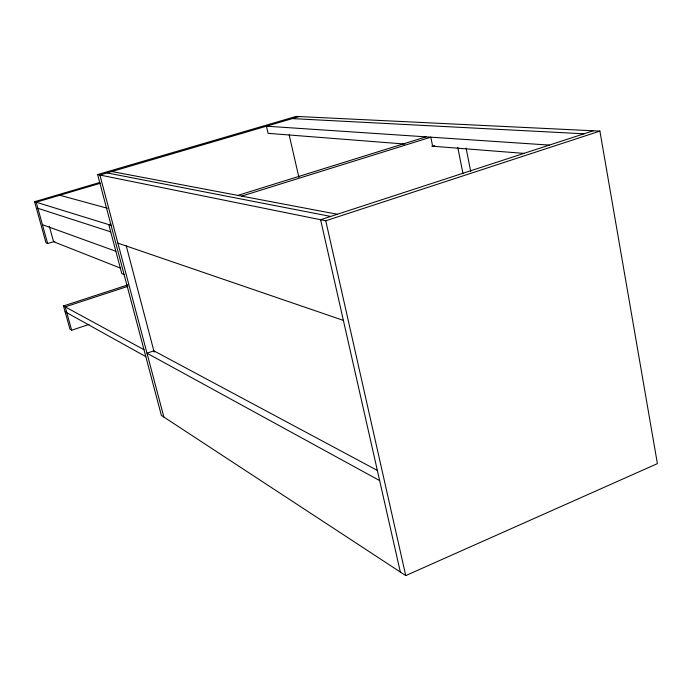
<?xml version="1.0" encoding="UTF-8"?>
<svg xmlns="http://www.w3.org/2000/svg" width="692" height="692" viewBox="0 0 692 692"><rect width="100%" height="100%" fill="white"/><g stroke="black" fill="none" stroke-linecap="round" stroke-linejoin="round"><path stroke-width="1.04" d="M405.754 575.588L657.4 463.631L599.903 131.099L296.159 116.412L97.641 174.566L161.383 415.416L405.754 575.588L325.759 220.765L97.641 174.566M128.011 284.862L63.508 305.95L69.961 329.219L71.665 330.222L89.026 324.418M325.759 220.765L599.903 131.099M127.873 286.35L65.195 306.867L71.665 330.222M593.226 130.779L320.595 219.719L400.348 572.042M434.68 145.588L432.647 146.228L430.805 137.172L241.664 196.13M237.832 195.404L426.021 136.852M110.85 223.974L108.782 224.606L121.775 273.608L124.102 274.551M99.613 182.524L34.6 201.718L46.018 242.883L47.644 243.541L54.824 241.335M100.409 183.233L36.192 202.211L47.644 243.541M299.264 116.567L99.907 175.024L163.866 417.042M292.318 118.6L583.987 133.798M549.361 145.086L266.437 126.195L268.098 133.34L404.837 144.048M431.756 146.159L524.346 153.408M111.836 171.53L337.341 214.252M107.078 172.922L330.664 216.432M59.771 195.239L107.338 208.231M34.6 201.718L111.075 225.315M37.878 208.301L110.703 231.837M117.908 243.126L343.388 320.396M42.42 224.684L115.849 251.257M120.685 268.202L53.587 241.716L49.305 226.18M377.642 470.586L153.84 350.827L146.998 353.214L379.648 480.585M63.508 305.95L143.997 349.702M65.126 311.781L145.83 356.639M126.238 245.833L154.169 352.072M289.17 134.845L298.866 177.264M457.749 147.31L463 173.744M466.097 148.079L470.698 171.382"/></g></svg>
